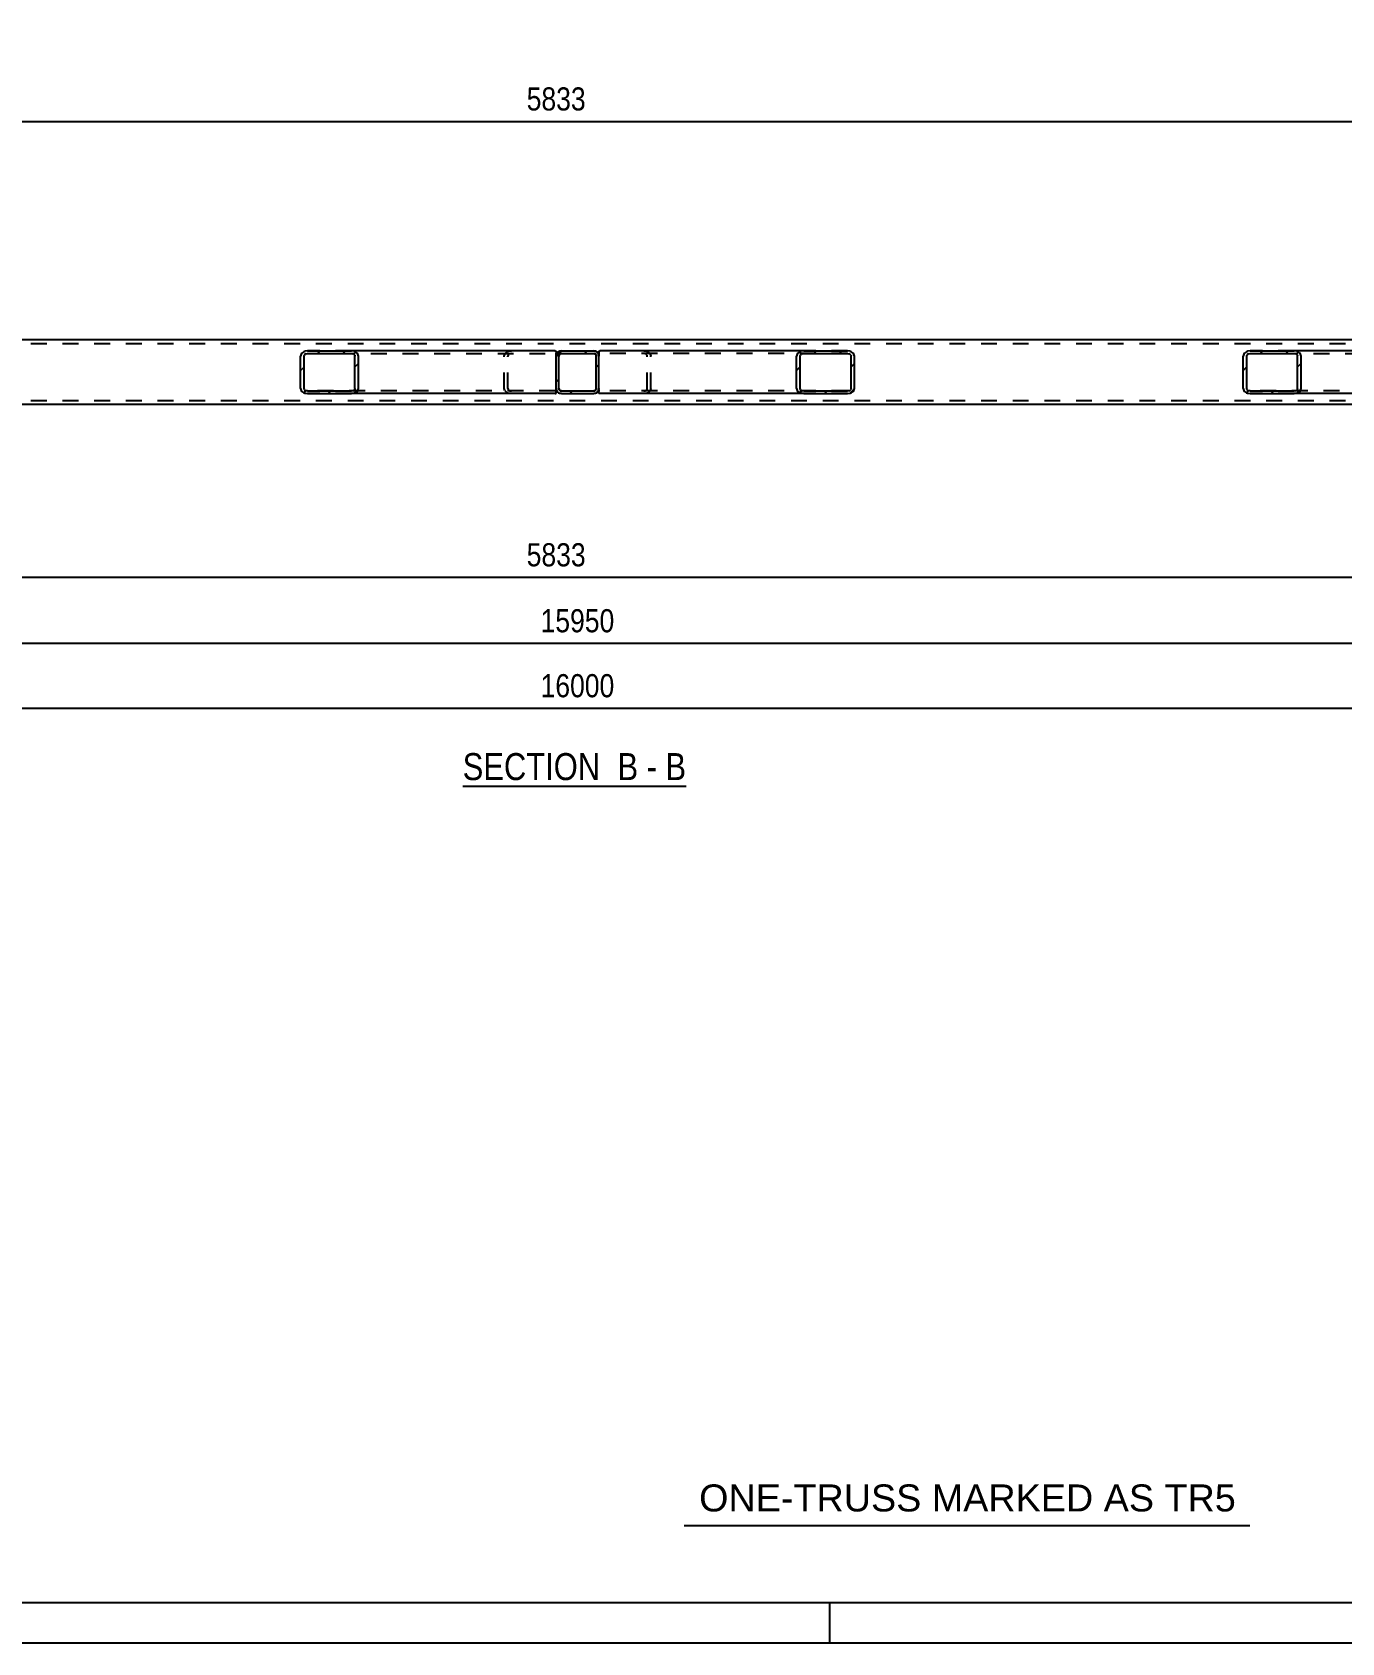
# Model space of a CAD drawing. Header units: millimetres. Extents: x -133 to 708, y -382 to 212.
# Drawn here: x 189.4 to 351.5, y -382.4 to -183.1 of the extents above; entities that cross this region are included whole.
import ezdxf

# ---------------------------------------------------------------- set-up
doc = ezdxf.new("R2010")
doc.units = ezdxf.units.MM
doc.linetypes.add('DXK_LINE_DOT2', pattern=[3.9198, 1.9599, -1.9599])
doc.styles.add('Arial', font='ARIAL.TTF', dxfattribs={"height": 0.2})
doc.styles.add('Arial Narrow', font='ARIALN.TTF', dxfattribs={"height": 0.2})

# ---------------------------------------------------------------- blocks, each defined once
blk = doc.blocks.new('Unknown-389637962-11288')
at = {"color": 5, "linetype": 'Continuous'}
for p, q in [((-127.92, -377.44), (703.08, -377.44)), ((288.08, -382.44), (288.08, -377.44)), ((-132.92, -382.44), (708.08, -382.44))]:
    blk.add_line(p, q, dxfattribs=at)
blk = doc.blocks.new('Unknown-389637962-49867')
at = {"color": 7, "linetype": 'Continuous'}
blk.add_line((270.08, -367.94), (340.08, -367.94), dxfattribs=at)
at = {"color": 7, "style": 'Arial'}
blk.add_text('ONE-TRUSS MARKED AS TR5', height=3.3428, dxfattribs=at).set_placement((271.92, -366.19))
blk = doc.blocks.new('Unknown-389637962-13 - 28126')
at = {"color": 6, "linetype": 'Continuous'}
blk.add_line((242.66, -276.44), (270.3, -276.44), dxfattribs=at)
at = {"color": 0, "linetype": 'Continuous'}
for points in [[(260.77, -275.69), (260.77, -272.19), (242.66, -272.19), (242.66, -275.69)], [(264.37, -275.69), (264.37, -272.19), (261.82, -272.19), (261.82, -275.69)], [(266.7, -275.69), (266.7, -272.19), (265.42, -272.19), (265.42, -275.69)], [(270.3, -275.69), (270.3, -272.19), (267.75, -272.19), (267.75, -275.69)]]:
    blk.add_wipeout(points, dxfattribs=at)
at = {"color": 7, "linetype": 'Continuous', "style": 'Arial Narrow'}
for s, p in [('SECTION ', (242.66, -275.69)), ('B', (261.82, -275.69)), ('B', (267.75, -275.69)), ('-', (265.42, -275.69))]:
    blk.add_text(s, height=3.34, dxfattribs=at).set_placement(p)
blk = doc.blocks.new('Part-389637962-28199 - 28126')
at = {"color": 2, "linetype": 'Continuous'}
for p, q in [((500.85, -221.22), (12.9, -221.22)), ((500.85, -229.22), (12.9, -229.22))]:
    blk.add_line(p, q, dxfattribs=at)
at = {"color": 7, "linetype": 'DXK_LINE_DOT2'}
for p, q in [((500.85, -221.7), (12.9, -221.7)), ((500.85, -228.74), (12.9, -228.74))]:
    blk.add_line(p, q, dxfattribs=at)
blk = doc.blocks.new('Part-389637962-28131 - 28126')
at = {"linetype": 'Continuous'}
h = blk.add_hatch(dxfattribs=at)
h.set_pattern_fill('', scale=0.7, style=0, pattern_type=0)
h.set_pattern_definition([(45, (290.614, -227.8143), (-1.57154, 1.57154), [])])
h.paths.add_polyline_path([(290.28, -227.86), (290.61, -227.81), (290.9, -227.68), (291.08, -227.47), (291.15, -227.22), (291.15, -223.22), (291.08, -222.98), (290.9, -222.77), (290.61, -222.63), (290.28, -222.58), (284.86, -222.58), (284.53, -222.63), (284.25, -222.77), (284.06, -222.98), (283.99, -223.22), (283.99, -227.22), (284.06, -227.47), (284.25, -227.68), (284.53, -227.81), (284.86, -227.86)])
h.paths.add_polyline_path([(284.7, -227.52), (284.56, -227.45), (284.46, -227.35), (284.43, -227.22), (284.43, -223.22), (284.46, -223.1), (284.56, -223), (284.7, -222.93), (284.86, -222.9), (290.28, -222.9), (290.45, -222.93), (290.59, -223), (290.68, -223.1), (290.72, -223.22), (290.72, -227.22), (290.68, -227.35), (290.59, -227.45), (290.45, -227.52), (290.28, -227.54), (284.86, -227.54)])
at = {"color": 2, "linetype": 'Continuous'}
for p, q in [((259.51, -222.6), (259.65, -222.58)), ((259.51, -222.6), (259.51, -223.22)), ((284.86, -222.58), (259.65, -222.58)), ((284.06, -222.98), (283.99, -223.22)), ((284.43, -223.22), (284.46, -223.1)), ((284.86, -222.58), (284.53, -222.63)), ((284.7, -222.93), (284.86, -222.9)), ((284.86, -222.58), (290.28, -222.58)), ((284.86, -222.9), (290.28, -222.9)), ((290.61, -222.63), (290.28, -222.58)), ((290.28, -222.9), (290.45, -222.93)), ((290.68, -223.1), (290.72, -223.22)), ((291.15, -223.22), (291.08, -222.98)), ((283.99, -227.22), (283.99, -223.22)), ((284.43, -227.22), (284.43, -223.22)), ((290.72, -227.22), (290.72, -223.22)), ((291.15, -227.22), (291.15, -223.22)), ((259.51, -227.81), (259.51, -227.22)), ((259.51, -227.84), (259.51, -227.81)), ((259.65, -227.86), (259.51, -227.84)), ((284.86, -227.86), (259.65, -227.86)), ((283.99, -227.22), (284.06, -227.47)), ((284.46, -227.35), (284.43, -227.22)), ((284.53, -227.81), (284.86, -227.86)), ((284.86, -227.54), (284.7, -227.52)), ((284.86, -227.54), (290.28, -227.54)), ((284.86, -227.86), (290.28, -227.86)), ((290.45, -227.52), (290.28, -227.54)), ((290.28, -227.86), (290.61, -227.81)), ((290.72, -227.22), (290.68, -227.35)), ((291.08, -227.47), (291.15, -227.22))]:
    blk.add_line(p, q, dxfattribs=at)
at = {"color": 7, "linetype": 'DXK_LINE_DOT2'}
for p, q in [((259.51, -222.92), (259.51, -222.6)), ((259.65, -222.9), (259.51, -222.92)), ((290.28, -222.9), (259.65, -222.9)), ((265.07, -222.58), (265.4, -222.63)), ((265.24, -222.93), (265.07, -222.9)), ((265.5, -223.22), (265.47, -223.1)), ((265.87, -222.98), (265.94, -223.22)), ((290.28, -222.58), (284.86, -222.58)), ((259.51, -227.68), (259.51, -223.22)), ((265.5, -227.22), (265.5, -223.22)), ((265.94, -227.22), (265.94, -223.22)), ((259.65, -227.54), (259.51, -227.52)), ((290.28, -227.54), (259.65, -227.54)), ((265.07, -227.54), (265.24, -227.52)), ((265.4, -227.81), (265.07, -227.86)), ((265.47, -227.35), (265.5, -227.22)), ((265.94, -227.22), (265.87, -227.47)), ((290.28, -227.86), (284.86, -227.86))]:
    blk.add_line(p, q, dxfattribs=at)
for centre, radius, start, end in [((265.13, -223.31), 0.396, 31.9779, 75.1661), ((265.2, -223.4), 0.792, 31.9779, 75.1661), ((265.13, -227.14), 0.396, 284.8339, 328.0221), ((265.2, -227.05), 0.792, 284.8339, 328.0221)]:
    blk.add_arc(centre, radius, start, end, dxfattribs=at)
at = {"color": 2, "linetype": 'Continuous'}
for centre, radius, start, end in [((284.73, -223.4), 0.792, 104.8339, 148.0221), ((284.8, -223.31), 0.396, 104.8339, 148.0221), ((290.35, -223.31), 0.396, 31.9779, 75.1661), ((290.41, -223.4), 0.792, 31.9779, 75.1661), ((284.73, -227.05), 0.792, 211.9779, 255.1661), ((284.8, -227.14), 0.396, 211.9779, 255.1661), ((290.35, -227.14), 0.396, 284.8339, 328.0221), ((290.41, -227.05), 0.792, 284.8339, 328.0221)]:
    blk.add_arc(centre, radius, start, end, dxfattribs=at)
blk = doc.blocks.new('Part-389637962-28137 - 28126')
at = {"linetype": 'Continuous'}
h = blk.add_hatch(dxfattribs=at)
h.set_pattern_fill('', scale=0.7, style=0, pattern_type=0)
h.set_pattern_definition([(45, (259.119, -227.8143), (-1.57154, 1.57154), [])])
h.paths.add_polyline_path([(258.87, -227.86), (259.12, -227.81), (259.33, -227.68), (259.47, -227.47), (259.51, -227.22), (259.51, -223.22), (259.47, -222.98), (259.33, -222.77), (259.12, -222.63), (258.87, -222.58), (254.87, -222.58), (254.63, -222.63), (254.42, -222.77), (254.28, -222.98), (254.23, -223.22), (254.23, -227.22), (254.28, -227.47), (254.42, -227.68), (254.63, -227.81), (254.87, -227.86)])
h.paths.add_polyline_path([(254.75, -227.52), (254.65, -227.45), (254.58, -227.35), (254.55, -227.22), (254.55, -223.22), (254.58, -223.1), (254.65, -223), (254.75, -222.93), (254.87, -222.9), (258.87, -222.9), (259, -222.93), (259.1, -223), (259.17, -223.1), (259.19, -223.22), (259.19, -227.22), (259.17, -227.35), (259.1, -227.45), (259, -227.52), (258.87, -227.54), (254.87, -227.54)])
at = {"color": 7, "linetype": 'DXK_LINE_DOT2'}
for p, q in [((254.23, -223.22), (254.28, -222.98)), ((254.58, -223.1), (254.55, -223.22)), ((254.63, -222.63), (254.87, -222.58)), ((254.87, -222.9), (254.75, -222.93)), ((254.87, -222.58), (258.87, -222.58)), ((254.87, -222.9), (258.87, -222.9)), ((258.87, -222.58), (259.12, -222.63)), ((259, -222.93), (258.87, -222.9)), ((259.19, -223.22), (259.17, -223.1)), ((259.47, -222.98), (259.51, -223.22)), ((254.23, -227.22), (254.23, -223.22)), ((254.55, -227.22), (254.55, -223.22)), ((259.19, -227.22), (259.19, -223.22)), ((259.51, -227.22), (259.51, -223.22)), ((254.28, -227.47), (254.23, -227.22)), ((254.55, -227.22), (254.58, -227.35)), ((254.87, -227.86), (254.63, -227.81)), ((254.75, -227.52), (254.87, -227.54)), ((254.87, -227.54), (258.87, -227.54)), ((254.87, -227.86), (258.87, -227.86)), ((258.87, -227.54), (259, -227.52)), ((259.12, -227.81), (258.87, -227.86)), ((259.17, -227.35), (259.19, -227.22)), ((259.51, -227.22), (259.47, -227.47))]:
    blk.add_line(p, q, dxfattribs=at)
at = {"color": 2, "linetype": 'Continuous'}
for p, q in [((254.28, -222.98), (254.23, -223.22)), ((254.55, -223.22), (254.58, -223.1)), ((254.87, -222.58), (254.63, -222.63)), ((254.75, -222.93), (254.87, -222.9)), ((254.87, -222.58), (258.87, -222.58)), ((254.87, -222.9), (258.87, -222.9)), ((259.12, -222.63), (258.87, -222.58)), ((258.87, -222.9), (259, -222.93)), ((259.17, -223.1), (259.19, -223.22)), ((259.51, -223.22), (259.47, -222.98)), ((254.23, -227.22), (254.23, -223.22)), ((254.55, -227.22), (254.55, -223.22)), ((259.19, -227.22), (259.19, -223.22)), ((259.51, -227.22), (259.51, -223.22)), ((254.23, -227.22), (254.28, -227.47)), ((254.58, -227.35), (254.55, -227.22)), ((254.63, -227.81), (254.87, -227.86)), ((254.87, -227.54), (254.75, -227.52)), ((254.87, -227.54), (258.87, -227.54)), ((254.87, -227.86), (258.87, -227.86)), ((259, -227.52), (258.87, -227.54)), ((258.87, -227.86), (259.12, -227.81)), ((259.19, -227.22), (259.17, -227.35)), ((259.47, -227.47), (259.51, -227.22))]:
    blk.add_line(p, q, dxfattribs=at)
at = {"color": 7, "linetype": 'DXK_LINE_DOT2'}
for centre, radius, start, end in [((254.87, -223.22), 0.64, 112.5, 157.5), ((254.87, -223.22), 0.32, 112.5, 157.5), ((258.87, -223.22), 0.32, 22.5, 67.5), ((258.87, -223.22), 0.64, 22.5, 67.5), ((254.87, -227.22), 0.64, 202.5, 247.5), ((254.87, -227.22), 0.32, 202.5, 247.5), ((258.87, -227.22), 0.32, 292.5, 337.5), ((258.87, -227.22), 0.64, 292.5, 337.5)]:
    blk.add_arc(centre, radius, start, end, dxfattribs=at)
at = {"color": 2, "linetype": 'Continuous'}
for centre, radius, start, end in [((254.87, -223.22), 0.64, 112.5, 157.5), ((254.87, -223.22), 0.32, 112.5, 157.5), ((258.87, -223.22), 0.32, 22.5, 67.5), ((258.87, -223.22), 0.64, 22.5, 67.5), ((254.87, -227.22), 0.64, 202.5, 247.5), ((254.87, -227.22), 0.32, 202.5, 247.5), ((258.87, -227.22), 0.32, 292.5, 337.5), ((258.87, -227.22), 0.64, 292.5, 337.5)]:
    blk.add_arc(centre, radius, start, end, dxfattribs=at)
blk = doc.blocks.new('Part-389637962-28147 - 28126')
at = {"linetype": 'Continuous'}
h = blk.add_hatch(dxfattribs=at)
h.set_pattern_fill('', scale=0.7, style=0, pattern_type=0)
h.set_pattern_definition([(45, (229.2178, -227.8143), (-1.57154, 1.57154), [])])
h.paths.add_polyline_path([(228.89, -227.86), (229.22, -227.81), (229.5, -227.68), (229.69, -227.47), (229.75, -227.22), (229.75, -223.22), (229.69, -222.98), (229.5, -222.77), (229.22, -222.63), (228.89, -222.58), (223.47, -222.58), (223.13, -222.63), (222.85, -222.77), (222.66, -222.98), (222.6, -223.22), (222.6, -227.22), (222.66, -227.47), (222.85, -227.68), (223.13, -227.81), (223.47, -227.86)])
h.paths.add_polyline_path([(223.3, -227.52), (223.16, -227.45), (223.07, -227.35), (223.03, -227.22), (223.03, -223.22), (223.07, -223.1), (223.16, -223), (223.3, -222.93), (223.47, -222.9), (228.89, -222.9), (229.05, -222.93), (229.19, -223), (229.29, -223.1), (229.32, -223.22), (229.32, -227.22), (229.29, -227.35), (229.19, -227.45), (229.05, -227.52), (228.89, -227.54), (223.47, -227.54)])
at = {"color": 2, "linetype": 'Continuous'}
for p, q in [((222.66, -222.98), (222.6, -223.22)), ((223.03, -223.22), (223.07, -223.1)), ((223.47, -222.58), (223.13, -222.63)), ((223.3, -222.93), (223.47, -222.9)), ((223.47, -222.58), (228.89, -222.58)), ((223.47, -222.9), (228.89, -222.9)), ((254.1, -222.58), (228.89, -222.58)), ((229.22, -222.63), (228.89, -222.58)), ((228.89, -222.9), (229.05, -222.93)), ((229.29, -223.1), (229.32, -223.22)), ((229.75, -223.22), (229.69, -222.98)), ((254.1, -222.58), (254.23, -222.6)), ((254.23, -222.6), (254.23, -222.63)), ((254.23, -222.63), (254.23, -222.77)), ((254.23, -222.77), (254.23, -223.22)), ((222.6, -227.22), (222.6, -223.22)), ((223.03, -227.22), (223.03, -223.22)), ((229.32, -227.22), (229.32, -223.22)), ((229.75, -227.22), (229.75, -223.22)), ((222.6, -227.22), (222.66, -227.47)), ((223.07, -227.35), (223.03, -227.22)), ((223.13, -227.81), (223.47, -227.86)), ((223.47, -227.54), (223.3, -227.52)), ((223.47, -227.54), (228.89, -227.54)), ((223.47, -227.86), (228.89, -227.86)), ((229.05, -227.52), (228.89, -227.54)), ((228.89, -227.86), (229.22, -227.81)), ((254.1, -227.86), (228.89, -227.86)), ((229.32, -227.22), (229.29, -227.35)), ((229.69, -227.47), (229.75, -227.22)), ((254.1, -227.86), (254.23, -227.84)), ((254.23, -227.84), (254.23, -227.22))]:
    blk.add_line(p, q, dxfattribs=at)
at = {"color": 7, "linetype": 'DXK_LINE_DOT2'}
for p, q in [((228.89, -222.58), (223.47, -222.58)), ((223.47, -222.9), (254.1, -222.9)), ((247.81, -223.22), (247.88, -222.98)), ((248.28, -223.1), (248.24, -223.22)), ((248.35, -222.63), (248.68, -222.58)), ((248.68, -222.9), (248.51, -222.93)), ((254.1, -222.9), (254.23, -222.92)), ((254.23, -222.77), (254.23, -222.92)), ((254.23, -227.22), (254.23, -222.98)), ((247.81, -227.22), (247.81, -223.22)), ((248.24, -227.22), (248.24, -223.22)), ((254.1, -227.54), (223.47, -227.54)), ((228.89, -227.86), (223.47, -227.86)), ((247.88, -227.47), (247.81, -227.22)), ((248.24, -227.22), (248.28, -227.35)), ((248.68, -227.86), (248.35, -227.81)), ((248.51, -227.52), (248.68, -227.54)), ((254.1, -227.54), (254.23, -227.52))]:
    blk.add_line(p, q, dxfattribs=at)
at = {"color": 2, "linetype": 'Continuous'}
for centre, radius, start, end in [((223.34, -223.4), 0.792, 104.8339, 148.0221), ((223.4, -223.31), 0.396, 104.8339, 148.0221), ((228.95, -223.31), 0.396, 31.9779, 75.1661), ((229.01, -223.4), 0.792, 31.9779, 75.1661), ((223.34, -227.05), 0.792, 211.9779, 255.1661), ((223.4, -227.14), 0.396, 211.9779, 255.1661), ((228.95, -227.14), 0.396, 284.8339, 328.0221), ((229.01, -227.05), 0.792, 284.8339, 328.0221)]:
    blk.add_arc(centre, radius, start, end, dxfattribs=at)
at = {"color": 7, "linetype": 'DXK_LINE_DOT2'}
for centre, radius, start, end in [((248.55, -223.4), 0.792, 104.8339, 148.022), ((248.61, -223.31), 0.396, 104.8339, 148.022), ((248.55, -227.05), 0.792, 211.978, 255.1661), ((248.61, -227.14), 0.396, 211.978, 255.1661)]:
    blk.add_arc(centre, radius, start, end, dxfattribs=at)
blk = doc.blocks.new('Part-389637962-28148 - 28126')
at = {"linetype": 'Continuous'}
h = blk.add_hatch(dxfattribs=at)
h.set_pattern_fill('', scale=0.7, style=0, pattern_type=0)
h.set_pattern_definition([(45, (345.8847, -227.8143), (-1.57154, 1.57154), [])])
h.paths.add_polyline_path([(345.55, -227.86), (345.88, -227.81), (346.17, -227.68), (346.35, -227.47), (346.42, -227.22), (346.42, -223.22), (346.35, -222.98), (346.17, -222.77), (345.88, -222.63), (345.55, -222.58), (340.13, -222.58), (339.8, -222.63), (339.52, -222.77), (339.33, -222.98), (339.27, -223.22), (339.27, -227.22), (339.33, -227.47), (339.52, -227.68), (339.8, -227.81), (340.13, -227.86)])
h.paths.add_polyline_path([(339.97, -227.52), (339.83, -227.45), (339.73, -227.35), (339.7, -227.22), (339.7, -223.22), (339.73, -223.1), (339.83, -223), (339.97, -222.93), (340.13, -222.9), (345.55, -222.9), (345.72, -222.93), (345.86, -223), (345.95, -223.1), (345.99, -223.22), (345.99, -227.22), (345.95, -227.35), (345.86, -227.45), (345.72, -227.52), (345.55, -227.54), (340.13, -227.54)])
at = {"color": 2, "linetype": 'Continuous'}
for p, q in [((339.33, -222.98), (339.27, -223.22)), ((339.7, -223.22), (339.73, -223.1)), ((340.13, -222.58), (339.8, -222.63)), ((339.97, -222.93), (340.13, -222.9)), ((340.13, -222.58), (345.55, -222.58)), ((340.13, -222.9), (345.55, -222.9)), ((370.76, -222.58), (345.55, -222.58)), ((345.88, -222.63), (345.55, -222.58)), ((345.55, -222.9), (345.72, -222.93)), ((345.95, -223.1), (345.99, -223.22)), ((346.42, -223.22), (346.35, -222.98)), ((370.76, -222.58), (370.9, -222.6)), ((370.9, -222.6), (370.9, -222.63)), ((370.9, -222.63), (370.9, -222.77)), ((370.9, -222.77), (370.9, -223.22)), ((339.27, -227.22), (339.27, -223.22)), ((339.7, -227.22), (339.7, -223.22)), ((345.99, -227.22), (345.99, -223.22)), ((346.42, -227.22), (346.42, -223.22)), ((339.27, -227.22), (339.33, -227.47)), ((339.73, -227.35), (339.7, -227.22)), ((339.8, -227.81), (340.13, -227.86)), ((340.13, -227.54), (339.97, -227.52)), ((340.13, -227.54), (345.55, -227.54)), ((340.13, -227.86), (345.55, -227.86)), ((345.72, -227.52), (345.55, -227.54)), ((345.55, -227.86), (345.88, -227.81)), ((370.76, -227.86), (345.55, -227.86)), ((345.99, -227.22), (345.95, -227.35)), ((346.35, -227.47), (346.42, -227.22)), ((370.76, -227.86), (370.9, -227.84)), ((370.9, -227.84), (370.9, -227.22))]:
    blk.add_line(p, q, dxfattribs=at)
at = {"color": 7, "linetype": 'DXK_LINE_DOT2'}
for p, q in [((345.55, -222.58), (340.13, -222.58)), ((340.13, -222.9), (370.76, -222.9)), ((364.48, -223.22), (364.54, -222.98)), ((364.94, -223.1), (364.91, -223.22)), ((365.01, -222.63), (365.34, -222.58)), ((365.34, -222.9), (365.18, -222.93)), ((370.76, -222.9), (370.9, -222.92)), ((370.9, -222.77), (370.9, -222.92)), ((370.9, -227.22), (370.9, -222.98)), ((364.48, -227.22), (364.48, -223.22)), ((364.91, -227.22), (364.91, -223.22)), ((370.76, -227.54), (340.13, -227.54)), ((345.55, -227.86), (340.13, -227.86)), ((364.54, -227.47), (364.48, -227.22)), ((364.91, -227.22), (364.94, -227.35)), ((365.34, -227.86), (365.01, -227.81)), ((365.18, -227.52), (365.34, -227.54)), ((370.76, -227.54), (370.9, -227.52))]:
    blk.add_line(p, q, dxfattribs=at)
at = {"color": 2, "linetype": 'Continuous'}
for centre, radius, start, end in [((340, -223.4), 0.792, 104.8339, 148.0221), ((340.07, -223.31), 0.396, 104.8339, 148.0221), ((345.62, -223.31), 0.396, 31.9779, 75.1661), ((345.68, -223.4), 0.792, 31.9779, 75.1661), ((340, -227.05), 0.792, 211.9779, 255.1661), ((340.07, -227.14), 0.396, 211.9779, 255.1661), ((345.62, -227.14), 0.396, 284.8339, 328.0221), ((345.68, -227.05), 0.792, 284.8339, 328.0221)]:
    blk.add_arc(centre, radius, start, end, dxfattribs=at)
at = {"color": 7, "linetype": 'DXK_LINE_DOT2'}
for centre, radius, start, end in [((365.22, -223.4), 0.792, 104.8339, 148.022), ((365.28, -223.31), 0.396, 104.8339, 148.022), ((365.22, -227.05), 0.792, 211.978, 255.1661), ((365.28, -227.14), 0.396, 211.978, 255.1661)]:
    blk.add_arc(centre, radius, start, end, dxfattribs=at)
blk = doc.blocks.new('StraightDimension-389637962-37654 - 28126')
at = {"color": 7, "linetype": 'Continuous'}
for p, q in [((370.9, -220.22), (370.9, -183.74)), ((137.57, -220.22), (137.57, -185.57)), ((139.07, -193.58), (136.07, -194.78)), ((137.57, -194.18), (370.9, -194.18)), ((369.4, -194.78), (372.4, -193.58))]:
    blk.add_line(p, q, dxfattribs=at)
at = {"color": 0, "linetype": 'Continuous'}
blk.add_wipeout([(370.3, -183.14), (366.1, -183.14), (366.1, -193.48), (370.3, -193.48)], dxfattribs=at)
at = {"color": 0}
blk.add_wipeout([(258.49, -193.43), (258.49, -189.23), (249.98, -189.23), (249.98, -193.43)], dxfattribs=at)
at = {"color": 3, "linetype": 'Continuous', "style": 'Arial Narrow'}
blk.add_text('10826', height=2.863, rotation=90.0002, dxfattribs=at).set_placement((369.7, -192.88))
at = {"color": 3, "style": 'Arial Narrow'}
blk.add_text('5833', height=2.863, dxfattribs=at).set_placement((250.58, -192.83))
blk = doc.blocks.new('StraightDimension-389637962-35204 - 28126')
at = {"color": 7, "linetype": 'Continuous'}
blk.add_line((-1, -266.79), (514.75, -266.79), dxfattribs=at)
at = {"color": 0}
blk.add_wipeout([(262.04, -266.04), (262.04, -261.84), (251.7, -261.84), (251.7, -266.04)], dxfattribs=at)
at = {"color": 3, "style": 'Arial Narrow'}
blk.add_text('16000', height=2.863, dxfattribs=at).set_placement((252.3, -265.44))
blk = doc.blocks.new('StraightDimension-389637962-35256 - 28126')
at = {"color": 7, "linetype": 'Continuous'}
blk.add_line((0, -258.75), (513.75, -258.75), dxfattribs=at)
at = {"color": 0}
blk.add_wipeout([(262.04, -258), (262.04, -253.8), (251.7, -253.8), (251.7, -258)], dxfattribs=at)
at = {"color": 3, "style": 'Arial Narrow'}
blk.add_text('15950', height=2.863, dxfattribs=at).set_placement((252.3, -257.4))
blk = doc.blocks.new('StraightDimension-389637962-38128 - 28126')
at = {"color": 7, "linetype": 'Continuous'}
for p, q in [((137.57, -235.02), (137.57, -252.99)), ((370.9, -235.02), (370.9, -252.99)), ((139.07, -249.99), (136.07, -251.19)), ((137.57, -250.59), (370.9, -250.59)), ((369.4, -251.19), (372.4, -249.99))]:
    blk.add_line(p, q, dxfattribs=at)
at = {"color": 0}
blk.add_wipeout([(258.49, -249.84), (258.49, -245.64), (249.98, -245.64), (249.98, -249.84)], dxfattribs=at)
at = {"color": 3, "style": 'Arial Narrow'}
blk.add_text('5833', height=2.863, dxfattribs=at).set_placement((250.58, -249.24))

msp = doc.modelspace()

# ---------------------------------------------------------------- block references
for name in ['Unknown-389637962-11288', 'Part-389637962-28199 - 28126', 'Part-389637962-28147 - 28126', 'Part-389637962-28137 - 28126', 'Part-389637962-28131 - 28126', 'Part-389637962-28148 - 28126', 'Unknown-389637962-49867']:
    msp.add_blockref(name, (0, 0))

# ---------------------------------------------------------------- next in the draw order: block references
for name in ['StraightDimension-389637962-37654 - 28126', 'StraightDimension-389637962-35204 - 28126', 'Unknown-389637962-13 - 28126']:
    msp.add_blockref(name, (0, 0))

# ---------------------------------------------------------------- next in the draw order: block references
msp.add_blockref('StraightDimension-389637962-35256 - 28126', (0, 0))

# ---------------------------------------------------------------- next in the draw order: block references
msp.add_blockref('StraightDimension-389637962-38128 - 28126', (0, 0))

doc.saveas('drawing.dxf')
